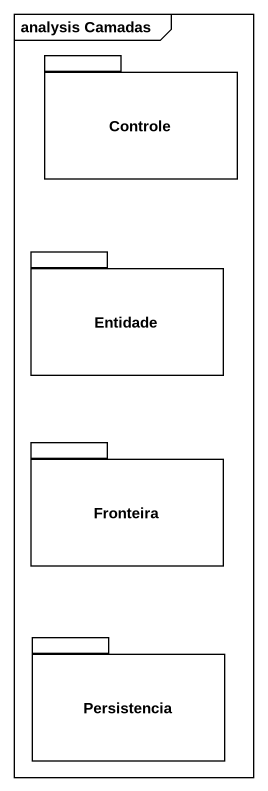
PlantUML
@startuml
mainframe analysis Camadas
package Controle {
}
package Entidade {
}
package Fronteira {
}
package Persistencia {
}
@enduml
